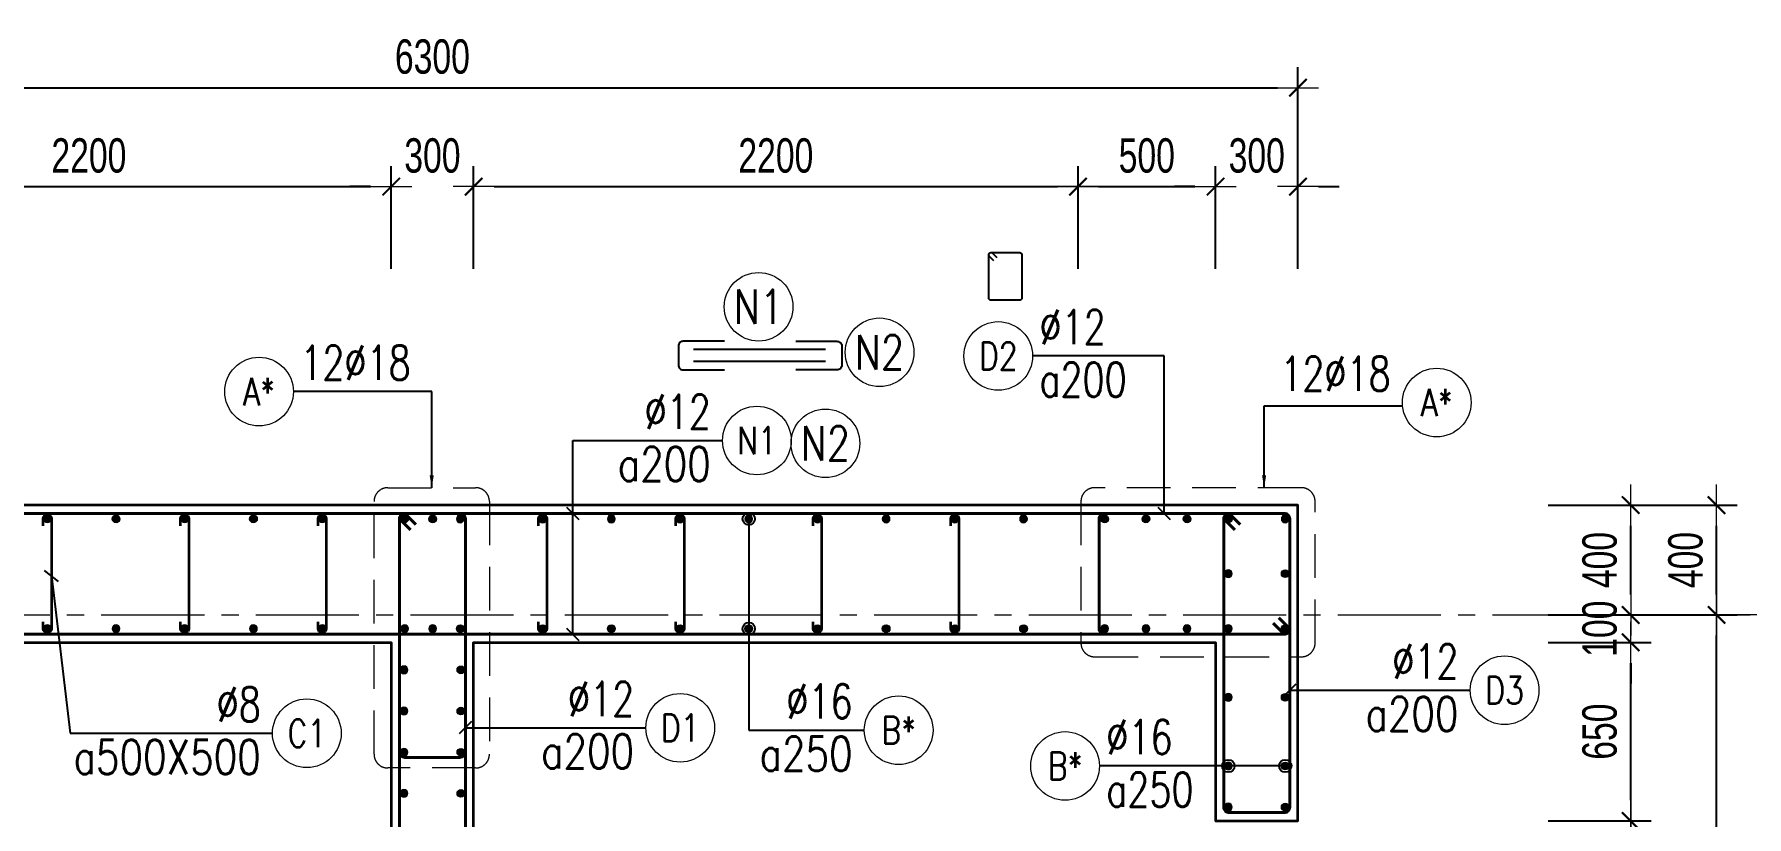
# Model space of a CAD drawing. Header units: millimetres. Extents: x 988833 to 1318015, y -9365 to 47591.
# Drawn here: x 1063695 to 1069928, y 44271 to 47121 of the extents above; entities that cross this region are included whole.
import ezdxf
from ezdxf.enums import TextEntityAlignment as Align

# ---------------------------------------------------------------- set-up
doc = ezdxf.new("R2010")
doc.units = ezdxf.units.MM
doc.header["$MEASUREMENT"] = 0
for name, pattern in [('HIDDEN', [9.525, 6.35, -3.175]), ('HIDDEN2', [4.7625, 3.175, -1.5875]), ('OF_Grid_1$0$CENTER2', [1.125, 0.75, -0.125, 0.125, -0.125])]:
    doc.linetypes.add(name, pattern=pattern)
doc.layers.get('0').update_dxf_attribs({"lineweight": 20})
doc.layers.get('Defpoints').update_dxf_attribs({"color": 151, "lineweight": 9})
doc.layers.add('Hidden', color=9, linetype='HIDDEN')
doc.layers.add('Ligature', color=1, linetype='Continuous')
for name, color, linetype, lineweight in [('KC-LEADER', 153, 'Continuous', 18), ('KC-THEP', 6, 'Continuous', 40), ('NDC_S_DIM', 1, 'Continuous', 15), ('NDC_S_HIDDEN', 8, 'HIDDEN2', 13), ('NDC_S_LEADER', 1, 'Continuous', 15), ('NDC_S_REBAR', 4, 'Continuous', 35), ('NDC_S_STIRRUP', 4, 'Continuous', 40), ('NDC_S_VN TEXT', 7, 'Continuous', 20), ('NDC_S_WALL', 6, 'Continuous', 35), ('OF_Grid_1$0$NDC_S_AXIS', 5, 'OF_Grid_1$0$CENTER2', 13), ('OF_Grid_1$0$NDC_S_SYMBOL', 1, 'Continuous', 15), ('OF_Grid_1$0$NDC_S_TEXT SYMBOL', 7, 'Continuous', 20)]:
    doc.layers.add(name, color=color, linetype=linetype, lineweight=lineweight)
doc.styles.add('NDC_DIM', font='', dxfattribs={"width": 0.75})
doc.styles.add('NDC_EN TXT', font='romans.shx', dxfattribs={"width": 0.8})
doc.styles.add('OF_Grid_1$0$NDC_ANNO', font='', dxfattribs={"width": 0.8})
doc.styles.get('NDC_DIM').set_extended_font_data('Dotum')
doc.styles.get('OF_Grid_1$0$NDC_ANNO').set_extended_font_data('Dotum')
doc.dimstyles.new('NDC_dim_30', dxfattribs={"dimscale": 30, "dimtxt": 2.5, "dimasz": 1.5, "dimexe": 1.5, "dimexo": 2.5, "dimgap": 1, "dimtad": 1, "dimdec": 0, "dimzin": 0, "dimdsep": 46, "dimtxsty": 'NDC_DIM', "dimblk": 'DIMMARK', "dimcen": 0.09, "dimdle": 1.2, "dimclrd": 1, "dimclre": 1, "dimclrt": 3, "dimadec": 0, "dimazin": 0, "dimtfac": 1, "dimtdec": 0, "dimtix": 1, "dimtofl": 0, "dimtmove": 0, "dimatfit": 3, "dimfxl": 6, "dimfxlon": 1, "dimtolj": 1, "dimtzin": 0, "dimarcsym": 0})
doc.dimstyles.new('NDC_dim_50', dxfattribs={"dimscale": 50, "dimtxt": 2.5, "dimasz": 1.5, "dimexe": 1.5, "dimexo": 2.5, "dimgap": 1, "dimtad": 1, "dimdec": 0, "dimzin": 0, "dimdsep": 46, "dimtxsty": 'NDC_DIM', "dimblk": 'DIMMARK', "dimcen": 0.09, "dimdle": 1.2, "dimclrd": 1, "dimclre": 1, "dimclrt": 3, "dimadec": 0, "dimazin": 0, "dimtfac": 1, "dimtdec": 0, "dimtix": 1, "dimtofl": 0, "dimtmove": 0, "dimatfit": 3, "dimfxl": 6, "dimfxlon": 1, "dimtolj": 1, "dimtzin": 0, "dimarcsym": 0})

# ---------------------------------------------------------------- blocks, each defined once
blk = doc.blocks.new('THEP')
at = {"layer": 'KC-LEADER', "color": 6}
blk.add_circle((0, 0), 14, dxfattribs=at)
at = {"layer": 'KC-THEP'}
for p, q in [((-14, 0), (14, 0)), ((9.9, 9.9), (-9.9, -9.9)), ((-9.9, 9.9), (9.9, -9.9)), ((0, 14), (0, -14))]:
    blk.add_line(p, q, dxfattribs=at)
blk = doc.blocks.new('DIMMARK')
at = {"layer": 'NDC_S_DIM', "color": 1}
blk.add_line((-1.5, 0), (1, 0), dxfattribs=at)
at = {"layer": 'NDC_S_DIM', "color": 2, "const_width": 0.1}
blk.add_lwpolyline([(-0.424, -0.424), (0.424, 0.424)], dxfattribs=at)
blk = doc.blocks.new('*U10')
blk.add_circle((2.5, 0), 2.5)
at = {"layer": 'NDC_S_VN TEXT', "color": 3, "style": 'NDC_EN TXT'}
for tag, width, p in [('DK2', 0.75, (-0.85, 0.85)), ('KC2', 0.8, (-0.85, -2.97))]:
    blk.add_attdef(tag, text='', height=2.5, dxfattribs=dict(at, width=width)).set_placement(p, align=Align.RIGHT)
at = {"layer": 'NDC_S_VN TEXT', "color": 7, "style": 'NDC_EN TXT', "width": 0.8}
blk.add_attdef('SH3', text='', height=2, dxfattribs=at).set_placement((2.5, 0), align=Align.MIDDLE)
blk = doc.blocks.new('*U11')
blk.add_circle((-2.5, 0), 2.5)
at = {"layer": 'NDC_S_VN TEXT', "color": 3, "style": 'NDC_EN TXT', "width": 0.75}
for tag, p in [('DK1', (0.5, 0.85)), ('KC1', (0.5, -2.97))]:
    blk.add_attdef(tag, p, '', height=2.5, dxfattribs=at)
at = {"layer": 'NDC_S_VN TEXT', "color": 7, "style": 'NDC_EN TXT', "width": 0.8}
blk.add_attdef('SH2', text='', height=2, dxfattribs=at).set_placement((-2.5, 0), align=Align.MIDDLE)
blk = doc.blocks.new('A$C7BC65A55')
at = {"layer": 'Ligature'}
for p, q in [((-15.2, 372, 0), (-15.2, 38.5, 0)), ((15.2, 372, 0), (15.2, 38.5, 0))]:
    blk.add_line(p, q, dxfattribs=at)
for points in [[(-36.2, 296.5), (-36.2, 400.9, -0.414214), (-24, 413.1), (24, 413.1, -0.414214), (36.2, 400.9), (36.2, 296.5)], [(-36.2, 116.5), (-36.2, 12.2, 0.414214), (-24, 0), (24, 0, 0.414214), (36.2, 12.2), (36.2, 116.5)]]:
    blk.add_lwpolyline(points, format="xyb", dxfattribs=at)
blk = doc.blocks.new('*U13')
blk.add_circle((-2.5, 0), 2.5)
at = {"layer": 'NDC_S_VN TEXT', "color": 3, "style": 'NDC_EN TXT', "width": 0.75}
blk.add_attdef('DK1', (0.5, 0.85), '', height=2.5, dxfattribs=at)
at = {"layer": 'NDC_S_VN TEXT', "color": 7, "style": 'NDC_EN TXT', "width": 0.8}
blk.add_attdef('SH2', text='', height=2, dxfattribs=at).set_placement((-2.5, 0), align=Align.MIDDLE)
blk = doc.blocks.new('*D364')
at = {"layer": 'Defpoints', "color": 0, "transparency": 16777216}
for p in [(1064994.5, 46565.6), (1062794.3, 46328.8), (1064994.5, 44905.6)]:
    blk.add_point(p, dxfattribs=at)
at = {"layer": 'NDC_S_DIM', "color": 1, "lineweight": -2, "transparency": 16777216}
for p, q in [((1062794.3, 46453.8), (1062794.3, 46640.6)), ((1064994.5, 46265.6), (1064994.5, 46640.6)), ((1062869.3, 46565.6), (1064919.5, 46565.6))]:
    blk.add_line(p, q, dxfattribs=at)
at = {"layer": 'NDC_S_DIM', "color": 1, "lineweight": -2, "transparency": 16777216, "xscale": 75, "yscale": 75, "zscale": 75, "rotation": 180}
blk.add_blockref('DIMMARK', (1062794.3, 46565.6), dxfattribs=at)
at = {"layer": 'NDC_S_DIM', "color": 1, "lineweight": -2, "transparency": 16777216, "xscale": 75, "yscale": 75, "zscale": 75}
blk.add_blockref('DIMMARK', (1064994.5, 46565.6), dxfattribs=at)
at = {"layer": 'NDC_S_DIM', "color": 3, "transparency": 16777216, "insert": (1063894.4, 46678.2), "char_height": 125, "attachment_point": 5, "style": 'NDC_DIM'}
blk.add_mtext('\\A1;2200', dxfattribs=at)
blk = doc.blocks.new('*D365')
at = {"layer": 'Defpoints', "color": 0, "transparency": 16777216}
for p in [(1065294.5, 46565.6), (1064994.5, 44905.6), (1065294.5, 44905.6)]:
    blk.add_point(p, dxfattribs=at)
at = {"layer": 'NDC_S_DIM', "color": 1, "lineweight": -2, "transparency": 16777216}
for p, q in [((1064994.5, 46265.6), (1064994.5, 46640.6)), ((1065294.5, 46265.6), (1065294.5, 46640.6)), ((1064919.5, 46565.6), (1064844.5, 46565.6)), ((1065369.5, 46565.6), (1065444.5, 46565.6))]:
    blk.add_line(p, q, dxfattribs=at)
at = {"layer": 'NDC_S_DIM', "color": 1, "lineweight": -2, "transparency": 16777216, "xscale": 75, "yscale": 75, "zscale": 75}
blk.add_blockref('DIMMARK', (1064994.5, 46565.6), dxfattribs=at)
at = {"layer": 'NDC_S_DIM', "color": 1, "lineweight": -2, "transparency": 16777216, "xscale": 75, "yscale": 75, "zscale": 75, "rotation": 180}
blk.add_blockref('DIMMARK', (1065294.5, 46565.6), dxfattribs=at)
at = {"layer": 'NDC_S_DIM', "color": 3, "transparency": 16777216, "insert": (1065144.5, 46678.2), "char_height": 125, "attachment_point": 5, "style": 'NDC_DIM'}
blk.add_mtext('\\A1;300', dxfattribs=at)
blk = doc.blocks.new('*D366')
at = {"layer": 'Defpoints', "color": 0, "transparency": 16777216}
for p in [(1067494.1, 46565.6), (1067494.1, 44957.3), (1065294.5, 44905.6)]:
    blk.add_point(p, dxfattribs=at)
at = {"layer": 'NDC_S_DIM', "color": 1, "lineweight": -2, "transparency": 16777216}
for p, q in [((1065294.5, 46265.6), (1065294.5, 46640.6)), ((1067494.1, 46265.6), (1067494.1, 46640.6)), ((1065369.5, 46565.6), (1067419.1, 46565.6))]:
    blk.add_line(p, q, dxfattribs=at)
at = {"layer": 'NDC_S_DIM', "color": 1, "lineweight": -2, "transparency": 16777216, "xscale": 75, "yscale": 75, "zscale": 75, "rotation": 180}
blk.add_blockref('DIMMARK', (1065294.5, 46565.6), dxfattribs=at)
at = {"layer": 'NDC_S_DIM', "color": 1, "lineweight": -2, "transparency": 16777216, "xscale": 75, "yscale": 75, "zscale": 75}
blk.add_blockref('DIMMARK', (1067494.1, 46565.6), dxfattribs=at)
at = {"layer": 'NDC_S_DIM', "color": 3, "transparency": 16777216, "insert": (1066394.3, 46678.2), "char_height": 125, "attachment_point": 5, "style": 'NDC_DIM'}
blk.add_mtext('\\A1;2200', dxfattribs=at)
blk = doc.blocks.new('*D367')
at = {"layer": 'Defpoints', "color": 0, "transparency": 16777216}
for p in [(1067994.5, 46565.6), (1067494.1, 44957.3), (1067994.5, 44905.6)]:
    blk.add_point(p, dxfattribs=at)
at = {"layer": 'NDC_S_DIM', "color": 1, "lineweight": -2, "transparency": 16777216}
for p, q in [((1067494.1, 46265.6), (1067494.1, 46640.6)), ((1067994.5, 46265.6), (1067994.5, 46640.6)), ((1067569.1, 46565.6), (1067919.5, 46565.6))]:
    blk.add_line(p, q, dxfattribs=at)
at = {"layer": 'NDC_S_DIM', "color": 1, "lineweight": -2, "transparency": 16777216, "xscale": 75, "yscale": 75, "zscale": 75, "rotation": 180}
blk.add_blockref('DIMMARK', (1067494.1, 46565.6), dxfattribs=at)
at = {"layer": 'NDC_S_DIM', "color": 1, "lineweight": -2, "transparency": 16777216, "xscale": 75, "yscale": 75, "zscale": 75}
blk.add_blockref('DIMMARK', (1067994.5, 46565.6), dxfattribs=at)
at = {"layer": 'NDC_S_DIM', "color": 3, "transparency": 16777216, "insert": (1067744.3, 46678.2), "char_height": 125, "attachment_point": 5, "style": 'NDC_DIM'}
blk.add_mtext('\\A1;500', dxfattribs=at)
blk = doc.blocks.new('*D368')
at = {"layer": 'Defpoints', "color": 0, "transparency": 16777216}
for p in [(1068294.5, 46565.6), (1068294.5, 45405.6), (1067994.5, 44905.6)]:
    blk.add_point(p, dxfattribs=at)
at = {"layer": 'NDC_S_DIM', "color": 1, "lineweight": -2, "transparency": 16777216}
for p, q in [((1067994.5, 46265.6), (1067994.5, 46640.6)), ((1068294.5, 46265.6), (1068294.5, 46640.6)), ((1067919.5, 46565.6), (1067844.5, 46565.6)), ((1068369.5, 46565.6), (1068444.5, 46565.6))]:
    blk.add_line(p, q, dxfattribs=at)
at = {"layer": 'NDC_S_DIM', "color": 1, "lineweight": -2, "transparency": 16777216, "xscale": 75, "yscale": 75, "zscale": 75}
blk.add_blockref('DIMMARK', (1067994.5, 46565.6), dxfattribs=at)
at = {"layer": 'NDC_S_DIM', "color": 1, "lineweight": -2, "transparency": 16777216, "xscale": 75, "yscale": 75, "zscale": 75, "rotation": 180}
blk.add_blockref('DIMMARK', (1068294.5, 46565.6), dxfattribs=at)
at = {"layer": 'NDC_S_DIM', "color": 3, "transparency": 16777216, "insert": (1068144.5, 46678.2), "char_height": 125, "attachment_point": 5, "style": 'NDC_DIM'}
blk.add_mtext('\\A1;300', dxfattribs=at)
blk = doc.blocks.new('*D369')
at = {"layer": 'Defpoints', "color": 0, "transparency": 16777216}
for p in [(1068294.5, 46925.9), (1061994.5, 45405.6), (1068294.5, 45405.6)]:
    blk.add_point(p, dxfattribs=at)
at = {"layer": 'NDC_S_DIM', "color": 1, "lineweight": -2, "transparency": 16777216}
for p, q in [((1061994.5, 46625.9), (1061994.5, 47000.9)), ((1068294.5, 46625.9), (1068294.5, 47000.9)), ((1062069.5, 46925.9), (1068219.5, 46925.9))]:
    blk.add_line(p, q, dxfattribs=at)
at = {"layer": 'NDC_S_DIM', "color": 1, "lineweight": -2, "transparency": 16777216, "xscale": 75, "yscale": 75, "zscale": 75, "rotation": 180}
blk.add_blockref('DIMMARK', (1061994.5, 46925.9), dxfattribs=at)
at = {"layer": 'NDC_S_DIM', "color": 1, "lineweight": -2, "transparency": 16777216, "xscale": 75, "yscale": 75, "zscale": 75}
blk.add_blockref('DIMMARK', (1068294.5, 46925.9), dxfattribs=at)
at = {"layer": 'NDC_S_DIM', "color": 3, "transparency": 16777216, "insert": (1065144.5, 47038.5), "char_height": 125, "attachment_point": 5, "style": 'NDC_DIM'}
blk.add_mtext('\\A1;6300', dxfattribs=at)
blk = doc.blocks.new('*U9')
blk.add_circle((2.5, 0), 2.5)
at = {"layer": 'NDC_S_VN TEXT', "color": 3, "style": 'NDC_EN TXT', "width": 0.75}
blk.add_attdef('DK2', text='', height=2.5, dxfattribs=at).set_placement((-0.85, 0.85), align=Align.RIGHT)
at = {"layer": 'NDC_S_VN TEXT', "color": 7, "style": 'NDC_EN TXT', "width": 0.8}
blk.add_attdef('SH3', text='', height=2, dxfattribs=at).set_placement((2.5, 0), align=Align.MIDDLE)
blk = doc.blocks.new('*D431')
at = {"layer": 'Defpoints', "color": 0, "ltscale": 200, "transparency": 16777216}
for p in [(1068294.5, 45405.6), (1069505.2, 45405.6), (1068294.5, 45005.6)]:
    blk.add_point(p, dxfattribs=at)
at = {"layer": 'NDC_S_DIM', "color": 1, "lineweight": -2, "ltscale": 200, "transparency": 16777216}
for p, q in [((1069205.2, 45405.6), (1069580.2, 45405.6)), ((1069505.2, 45080.6), (1069505.2, 45330.6)), ((1069205.2, 45005.6), (1069580.2, 45005.6))]:
    blk.add_line(p, q, dxfattribs=at)
at = {"layer": 'NDC_S_DIM', "color": 1, "lineweight": -2, "ltscale": 200, "transparency": 16777216, "xscale": 75, "yscale": 75, "zscale": 75}
for p, rotation in [((1069505.2, 45405.6), 90), ((1069505.2, 45005.6), 270)]:
    blk.add_blockref('DIMMARK', p, dxfattribs=dict(at, rotation=rotation))
at = {"layer": 'NDC_S_DIM', "color": 3, "ltscale": 200, "transparency": 16777216, "insert": (1069392.6, 45205.6), "char_height": 125, "attachment_point": 5, "rotation": 90, "style": 'NDC_DIM'}
blk.add_mtext('\\A1;400', dxfattribs=at)
blk = doc.blocks.new('*D435')
at = {"layer": 'Defpoints', "color": 0, "ltscale": 200, "transparency": 16777216}
for p in [(1068294.5, 45005.6), (1069817.8, 45005.6), (1068294.5, 33405.9)]:
    blk.add_point(p, dxfattribs=at)
at = {"layer": 'NDC_S_DIM', "color": 1, "lineweight": -2, "ltscale": 200, "transparency": 16777216}
for p, q in [((1069517.8, 45005.6), (1069892.8, 45005.6)), ((1069817.8, 33480.9), (1069817.8, 44930.6)), ((1069517.8, 33405.9), (1069892.8, 33405.9))]:
    blk.add_line(p, q, dxfattribs=at)
at = {"layer": 'NDC_S_DIM', "color": 1, "lineweight": -2, "ltscale": 200, "transparency": 16777216, "xscale": 75, "yscale": 75, "zscale": 75}
for p, rotation in [((1069817.8, 45005.6), 90), ((1069817.8, 33405.9), 270)]:
    blk.add_blockref('DIMMARK', p, dxfattribs=dict(at, rotation=rotation))
at = {"layer": 'NDC_S_DIM', "color": 3, "ltscale": 200, "transparency": 16777216, "insert": (1069705.2, 39205.7), "char_height": 125, "attachment_point": 5, "rotation": 90, "style": 'NDC_DIM'}
blk.add_mtext('\\A1;11600', dxfattribs=at)
blk = doc.blocks.new('*D436')
at = {"layer": 'Defpoints', "color": 0, "ltscale": 200, "transparency": 16777216}
for p in [(1068294.5, 45405.6), (1069817.8, 45405.6), (1068294.5, 45005.6)]:
    blk.add_point(p, dxfattribs=at)
at = {"layer": 'NDC_S_DIM', "color": 1, "lineweight": -2, "ltscale": 200, "transparency": 16777216}
for p, q in [((1069517.8, 45405.6), (1069892.8, 45405.6)), ((1069817.8, 45080.6), (1069817.8, 45330.6)), ((1069517.8, 45005.6), (1069892.8, 45005.6))]:
    blk.add_line(p, q, dxfattribs=at)
at = {"layer": 'NDC_S_DIM', "color": 1, "lineweight": -2, "ltscale": 200, "transparency": 16777216, "xscale": 75, "yscale": 75, "zscale": 75}
for p, rotation in [((1069817.8, 45405.6), 90), ((1069817.8, 45005.6), 270)]:
    blk.add_blockref('DIMMARK', p, dxfattribs=dict(at, rotation=rotation))
at = {"layer": 'NDC_S_DIM', "color": 3, "ltscale": 200, "transparency": 16777216, "insert": (1069705.2, 45205.6), "char_height": 125, "attachment_point": 5, "rotation": 90, "style": 'NDC_DIM'}
blk.add_mtext('\\A1;400', dxfattribs=at)
blk = doc.blocks.new('*U57')
at = {"layer": 'OF_Grid_1$0$NDC_S_SYMBOL'}
blk.add_line((-5, 0), (-9, 0), dxfattribs=at)
blk.add_circle((0, 0), 5, dxfattribs=at)
at = {"layer": 'OF_Grid_1$0$NDC_S_TEXT SYMBOL', "color": 7, "style": 'OF_Grid_1$0$NDC_ANNO', "width": 0.8}
blk.add_attdef('GRID', text='', height=4, rotation=90, dxfattribs=at).set_placement((0, 0), align=Align.MIDDLE)
blk = doc.blocks.new('*D453')
at = {"layer": 'Defpoints', "color": 0, "ltscale": 200, "transparency": 16777216}
for p in [(1068240.8, 44255.6), (1069505.2, 44255.6), (1068240.8, 42855.6)]:
    blk.add_point(p, dxfattribs=at)
at = {"layer": 'NDC_S_DIM', "color": 1, "lineweight": -2, "ltscale": 200, "transparency": 16777216}
for p, q in [((1069205.2, 44255.6), (1069580.2, 44255.6)), ((1069505.2, 42930.6), (1069505.2, 44180.6)), ((1069205.2, 42855.6), (1069580.2, 42855.6))]:
    blk.add_line(p, q, dxfattribs=at)
at = {"layer": 'NDC_S_DIM', "color": 1, "lineweight": -2, "ltscale": 200, "transparency": 16777216, "xscale": 75, "yscale": 75, "zscale": 75}
for p, rotation in [((1069505.2, 44255.6), 90), ((1069505.2, 42855.6), 270)]:
    blk.add_blockref('DIMMARK', p, dxfattribs=dict(at, rotation=rotation))
at = {"layer": 'NDC_S_DIM', "color": 3, "ltscale": 200, "transparency": 16777216, "insert": (1069392.6, 43555.6), "char_height": 125, "attachment_point": 5, "rotation": 90, "style": 'NDC_DIM'}
blk.add_mtext('\\A1;1400', dxfattribs=at)
blk = doc.blocks.new('*D454')
at = {"layer": 'Defpoints', "color": 0, "ltscale": 200, "transparency": 16777216}
for p in [(1067994.5, 44905.6), (1069505.2, 44905.6), (1068240.8, 44255.6)]:
    blk.add_point(p, dxfattribs=at)
at = {"layer": 'NDC_S_DIM', "color": 1, "lineweight": -2, "ltscale": 200, "transparency": 16777216}
for p, q in [((1069205.2, 44905.6), (1069580.2, 44905.6)), ((1069505.2, 44330.6), (1069505.2, 44830.6)), ((1069205.2, 44255.6), (1069580.2, 44255.6))]:
    blk.add_line(p, q, dxfattribs=at)
at = {"layer": 'NDC_S_DIM', "color": 1, "lineweight": -2, "ltscale": 200, "transparency": 16777216, "xscale": 75, "yscale": 75, "zscale": 75}
for p, rotation in [((1069505.2, 44905.6), 90), ((1069505.2, 44255.6), 270)]:
    blk.add_blockref('DIMMARK', p, dxfattribs=dict(at, rotation=rotation))
at = {"layer": 'NDC_S_DIM', "color": 3, "ltscale": 200, "transparency": 16777216, "insert": (1069392.6, 44580.6), "char_height": 125, "attachment_point": 5, "rotation": 90, "style": 'NDC_DIM'}
blk.add_mtext('\\A1;650', dxfattribs=at)
blk = doc.blocks.new('*D455')
at = {"layer": 'Defpoints', "color": 0, "ltscale": 200, "transparency": 16777216}
for p in [(1068294.5, 45005.6), (1069505.2, 45005.6), (1067994.5, 44905.6)]:
    blk.add_point(p, dxfattribs=at)
at = {"layer": 'NDC_S_DIM', "color": 1, "lineweight": -2, "ltscale": 200, "transparency": 16777216}
for p, q in [((1069505.2, 45080.6), (1069505.2, 45155.6)), ((1069205.2, 45005.6), (1069580.2, 45005.6)), ((1069205.2, 44905.6), (1069580.2, 44905.6)), ((1069505.2, 44830.6), (1069505.2, 44755.6))]:
    blk.add_line(p, q, dxfattribs=at)
at = {"layer": 'NDC_S_DIM', "color": 1, "lineweight": -2, "ltscale": 200, "transparency": 16777216, "xscale": 75, "yscale": 75, "zscale": 75}
for p, rotation in [((1069505.2, 45005.6), 270), ((1069505.2, 44905.6), 90)]:
    blk.add_blockref('DIMMARK', p, dxfattribs=dict(at, rotation=rotation))
at = {"layer": 'NDC_S_DIM', "color": 3, "ltscale": 200, "transparency": 16777216, "insert": (1069392.6, 44955.6), "char_height": 125, "attachment_point": 5, "rotation": 90, "style": 'NDC_DIM'}
blk.add_mtext('\\A1;100', dxfattribs=at)

msp = doc.modelspace()

# ---------------------------------------------------------------- linework, layer by layer
for centre in [(1066331.6, 46127.8), (1066771.7, 45962.1), (1066574.9, 45630.6)]:
    msp.add_circle(centre, 125)
at = {"layer": 'Ligature'}
msp.add_lwpolyline([(1067187.4, 46295.5), (1067171.4, 46311.4, -0.668179), (1067177.2, 46325.4), (1067281.8, 46325.4, -0.414214), (1067290, 46317.2), (1067290, 46160.1, -0.414214), (1067281.8, 46151.9), (1067177.2, 46151.9, -0.414214), (1067169, 46160.1), (1067169, 46317.2, -0.668179), (1067183, 46323), (1067198.9, 46307)], format="xyb", dxfattribs=at)
at = {"layer": 'NDC_S_HIDDEN', "ltscale": 50}
for points in [[(1064982.1, 45469), (1065301.9, 45469, -0.414214), (1065351.9, 45419), (1065351.9, 44498.3, -0.414214), (1065301.9, 44448.3), (1064982.1, 44448.3, -0.414214), (1064932.1, 44498.3), (1064932.1, 45419, -0.414214)], [(1068306.8, 45469), (1067554.6, 45469, 0.414214), (1067504.6, 45419), (1067504.6, 44903.2, 0.414214), (1067554.6, 44853.2), (1068306.8, 44853.2, 0.414214), (1068356.8, 44903.2), (1068356.8, 45419, 0.414214)]]:
    msp.add_lwpolyline(points, format="xyb", close=True, dxfattribs=at)
at = {"layer": 'NDC_S_REBAR'}
for points in [[(1063728.3, 45330.6), (1063728.3, 45355.6, -1), (1063758.3, 45355.6), (1063758.3, 44955.6, -1), (1063728.3, 44955.6), (1063728.3, 44980.6)], [(1064228.3, 45330.6), (1064228.3, 45355.6, -1), (1064258.3, 45355.6), (1064258.3, 44955.6, -1), (1064228.3, 44955.6), (1064228.3, 44980.6)], [(1064728.3, 45330.6), (1064728.3, 45355.6, -1), (1064758.3, 45355.6), (1064758.3, 44955.6, -1), (1064728.3, 44955.6), (1064728.3, 44980.6)], [(1065530.7, 45330.6), (1065530.7, 45355.6, -1), (1065560.7, 45355.6), (1065560.7, 44955.6, -1), (1065530.7, 44955.6), (1065530.7, 44980.6)], [(1066030.7, 45330.6), (1066030.7, 45355.6, -1), (1066060.7, 45355.6), (1066060.7, 44955.6, -1), (1066030.7, 44955.6), (1066030.7, 44980.6)], [(1066530.7, 45330.6), (1066530.7, 45355.6, -1), (1066560.7, 45355.6), (1066560.7, 44955.6, -1), (1066530.7, 44955.6), (1066530.7, 44980.6)], [(1067030.7, 45330.6), (1067030.7, 45355.6, -1), (1067060.7, 45355.6), (1067060.7, 44955.6, -1), (1067030.7, 44955.6), (1067030.7, 44980.6)]]:
    msp.add_lwpolyline(points, format="xyb", dxfattribs=at)
at = {"layer": 'NDC_S_STIRRUP'}
for points in [[(1068204.5, 44975.6), (1068244.5, 44935.6, 0.414214), (1068264.5, 44955.6), (1068264.5, 45355.6, 0.414214), (1068244.5, 45375.6), (1062044.5, 45375.6, 0.414214), (1062024.5, 45355.6), (1062024.5, 44955.6, 0.414214), (1062044.5, 44935.6), (1068244.5, 44935.6, 0.414214), (1068264.5, 44955.6), (1068224.5, 44995.6)], [(1065064.5, 33095.6), (1065024.5, 33055.6, 0.414214), (1065044.5, 33035.6), (1065244.5, 33035.6, 0.414214), (1065264.5, 33055.6), (1065264.5, 45355.6, 0.414214), (1065244.5, 45375.6), (1065044.5, 45375.6, 0.414214), (1065024.5, 45355.6), (1065024.5, 33055.6, 0.414214), (1065044.5, 33035.6), (1065084.5, 33075.6)], [(1065064.5, 45315.6), (1065024.5, 45355.6, -0.414214), (1065044.5, 45375.6), (1065244.5, 45375.6, -0.414214), (1065264.5, 45355.6), (1065264.5, 44507, -0.414214), (1065244.5, 44487), (1065044.5, 44487, -0.414214), (1065024.5, 44507), (1065024.5, 45355.6, -0.414214), (1065044.5, 45375.6), (1065084.5, 45335.6)], [(1068204.5, 44975.6), (1068244.5, 44935.6, 0.414214), (1068264.5, 44955.6), (1068264.5, 45355.6, 0.414214), (1068244.5, 45375.6), (1067591, 45375.6, 0.414214), (1067571, 45355.6), (1067571, 44955.6, 0.414214), (1067591, 44935.6), (1068244.5, 44935.6, 0.414214), (1068264.5, 44955.6), (1068224.5, 44995.6)], [(1068064.5, 45315.6), (1068024.5, 45355.6, -0.414214), (1068044.5, 45375.6), (1068244.5, 45375.6, -0.414214), (1068264.5, 45355.6), (1068264.5, 44305.6, -0.414214), (1068244.5, 44285.6), (1068044.5, 44285.6, -0.414214), (1068024.5, 44305.6), (1068024.5, 45355.6, -0.414214), (1068044.5, 45375.6), (1068084.5, 45335.6)]]:
    msp.add_lwpolyline(points, format="xyb", dxfattribs=at)
at = {"layer": 'NDC_S_WALL'}
msp.add_lwpolyline([(1062294.5, 44255.6), (1062294.5, 44905.6), (1064994.5, 44905.6), (1064994.5, 33505.6), (1062294.5, 33505.6), (1062294.5, 34155.6), (1061994.5, 34155.6), (1061994.5, 33005.6), (1068294.5, 33005.6), (1068294.5, 33005.6), (1068294.5, 34155.6), (1067994.5, 34155.6), (1067994.5, 33505.6), (1067994.5, 33505.6), (1065294.5, 33505.6), (1065294.5, 44905.6), (1067994.5, 44905.6), (1067994.5, 44905.6), (1067994.5, 44255.6), (1068294.5, 44255.6), (1068294.5, 45405.6), (1068294.5, 45405.6), (1061994.5, 45405.6), (1061994.5, 44255.6)], dxfattribs=at)
at = {"layer": 'OF_Grid_1$0$NDC_S_AXIS', "ltscale": 500}
msp.add_line((1060002, 45005.6), (1070023.4, 45005.6), dxfattribs=at)

# ---------------------------------------------------------------- block references
at = {"layer": 'Hidden', "xscale": 1.44, "yscale": 1.44, "zscale": 1.44, "rotation": 270}
msp.add_blockref('A$C7BC65A55', (1066039.5, 45950.3, 0), dxfattribs=at)
at = {"layer": 'KC-THEP'}
for p, rotation in [((1063743.3, 45355.6), 189.6685644363809), ((1063993.3, 45355.6), 189.6685644363809), ((1064243.3, 45355.6), 189.6685644363809), ((1064493.3, 45355.6), 189.6685644363809), ((1064743.3, 45355.6), 189.6685644363809), ((1065043.3, 45355.6), 189.6685644363809), ((1065145.4, 45355.6), 189.6685644363809), ((1067591, 45355.6), 189.6685644363809), ((1067741, 45355.6), 189.6685644363809), ((1067891, 45355.6), 189.6685644363809), ((1068041, 45355.6), 189.6685644363809), ((1068248, 45155.8), 9.66856443638095), ((1065245.7, 44955.6), 9.668564436380946), ((1065545.7, 44955.6), 9.668564436380946), ((1065795.7, 44955.6), 9.668564436380946), ((1066045.7, 44955.6), 9.668564436380946), ((1066295.7, 44955.6), 9.668564436380946), ((1066545.7, 44955.6), 9.668564436380946), ((1066795.7, 44955.6), 9.668564436380946), ((1067045.7, 44955.6), 9.668564436380946), ((1067295.7, 44955.6), 9.668564436380946), ((1068248, 44955.6), 9.66856443638095), ((1065248, 44805.6), 9.66856443638095), ((1068248, 44705.6), 9.668564436380946), ((1065248, 44655.6), 9.66856443638095), ((1065248, 44505.6), 9.66856443638095), ((1068248, 44455.6), 9.668564436380946), ((1065248, 44355.6), 9.66856443638095), ((1068248, 44305.6), 9.668564436380946)]:
    msp.add_blockref('THEP', p, dxfattribs=dict(at, rotation=rotation))
at = {"layer": 'KC-THEP', "xscale": -1}
for p, rotation in [((1065245.7, 45355.6), 170.331435563619), ((1065545.7, 45355.6), 170.331435563619), ((1065795.7, 45355.6), 170.331435563619), ((1066045.7, 45355.6), 170.331435563619), ((1066295.7, 45355.6), 170.331435563619), ((1066545.7, 45355.6), 170.331435563619), ((1066795.7, 45355.6), 170.331435563619), ((1067045.7, 45355.6), 170.331435563619), ((1067295.7, 45355.6), 170.331435563619), ((1068248, 45355.6), 170.331435563619), ((1068041, 45155.8), 350.3314355636191), ((1063743.3, 44955.6), 350.3314355636191), ((1063993.3, 44955.6), 350.3314355636191), ((1064243.3, 44955.6), 350.3314355636191), ((1064493.3, 44955.6), 350.3314355636191), ((1064743.3, 44955.6), 350.3314355636191), ((1065043.3, 44955.6), 350.3314355636191), ((1065145.4, 44955.6), 350.3314355636191), ((1067591, 44955.6), 350.3314355636191), ((1067741, 44955.6), 350.3314355636191), ((1067891, 44955.6), 350.3314355636191), ((1068041, 44955.6), 350.3314355636191), ((1065041, 44805.6), 350.3314355636191), ((1068041, 44705.6), 350.3314355636191), ((1065041, 44655.6), 350.3314355636191), ((1065041, 44505.6), 350.3314355636191), ((1068041, 44455.6), 350.3314355636191), ((1065041, 44355.6), 350.3314355636191), ((1068041, 44305.6), 350.3314355636191)]:
    msp.add_blockref('THEP', p, dxfattribs=dict(at, rotation=rotation))
at = {"layer": 'NDC_S_VN TEXT', "xscale": 50, "yscale": 50, "zscale": 50}
for name, p, values in [('*U11', (1067328.7, 45948.8), {'SH2': 'D2', 'DK1': '%%C12', 'KC1': 'a200'}), ('*U13', (1064638.6, 45819), {'SH2': 'A*', 'DK1': '12%%C18'}), ('*U9', (1068674.3, 45779.2), {'SH3': 'A*', 'DK2': '12%%C18'}), ('*U10', (1066200.2, 45640.9), {'SH3': 'N1', 'DK2': '%%C12', 'KC2': 'a200'}), ('*U10', (1068921.2, 44731.4), {'SH3': 'D3', 'DK2': '%%C12', 'KC2': 'a200'}), ('*U10', (1065921.2, 44594.6), {'SH3': 'D1', 'DK2': '%%C12', 'KC2': 'a200'}), ('*U10', (1066716.3, 44585.9), {'SH3': 'B*', 'DK2': '%%C16', 'KC2': 'a250'}), ('*U10', (1064562.5, 44574.7), {'SH3': 'C1', 'DK2': '%%c8', 'KC2': 'a500X500'}), ('*U11', (1067572, 44455.6), {'SH2': 'B*', 'DK1': '%%C16', 'KC1': 'a250'})]:
    msp.add_blockref(name, p, dxfattribs=at).add_auto_attribs(values)
at = {"layer": 'OF_Grid_1$0$NDC_S_AXIS'}
ref = msp.add_blockref('*U57', (1070342.8, 45005.9), dxfattribs=dict(at, xscale=50, yscale=50, zscale=50))
ref.add_attrib('GRID', 'Y7', dxfattribs={"layer": 'OF_Grid_1$0$NDC_S_TEXT SYMBOL', "color": 7, "height": 200, "style": 'OF_Grid_1$0$NDC_ANNO', "width": 0.8}).set_placement((1070342.8, 45005.9), align=Align.MIDDLE)

# ---------------------------------------------------------------- texts
at = {"layer": 'NDC_S_VN TEXT', "color": 7, "style": 'NDC_EN TXT', "width": 0.8}
for tag, p in [('N1', (1066331.6, 46127.8)), ('N2', (1066771.7, 45962.1)), ('N2', (1066574.9, 45630.6))]:
    msp.add_attdef(tag, text='3', height=125, dxfattribs=at).set_placement(p, align=Align.MIDDLE)

# ---------------------------------------------------------------- dimensions: what is measured, and where the dimension line sits
at = {"layer": 'NDC_S_DIM'}
dim = msp.add_linear_dim(base=(1068294.5, 46925.9), p1=(1061994.5, 45405.6), p2=(1068294.5, 45405.6), dimstyle='NDC_dim_50', dxfattribs=at)
dim.commit()
dim.dimension.update_dxf_attribs({"geometry": '*D369', "text_midpoint": (1065144.5, 47038.5)})
for base, p1, p2, picture, middle in [((1064994.5, 46565.6), (1062794.3, 46328.8), (1064994.5, 44905.6), '*D364', (1063894.4, 46678.2)), ((1065294.5, 46565.6), (1064994.5, 44905.6), (1065294.5, 44905.6), '*D365', (1065144.5, 46678.2)), ((1067494.1, 46565.6), (1065294.5, 44905.6), (1067494.1, 44957.3), '*D366', (1066394.3, 46678.2)), ((1067994.5, 46565.6), (1067494.1, 44957.3), (1067994.5, 44905.6), '*D367', (1067744.3, 46678.2)), ((1068294.5, 46565.6), (1067994.5, 44905.6), (1068294.5, 45405.6), '*D368', (1068144.5, 46678.2))]:
    dim = msp.add_linear_dim(base=base, p1=p1, p2=p2, dimstyle='NDC_dim_50', override={"dimtmove": 1}, dxfattribs=at)
    dim.commit()
    dim.dimension.update_dxf_attribs({"geometry": picture, "text_midpoint": middle})
at = {"layer": 'NDC_S_DIM', "ltscale": 200}
dim = msp.add_linear_dim(base=(1069505.2, 45405.6), p1=(1068294.5, 45005.6), p2=(1068294.5, 45405.6), angle=90, dimstyle='NDC_dim_50', override={"dimtmove": 1}, dxfattribs=at)
dim.commit()
dim.dimension.update_dxf_attribs({"geometry": '*D431', "text_midpoint": (1069505.2, 45205.6), "dimtype": 160})
for base, p1, p2, picture, middle in [((1069817.8, 45405.6), (1068294.5, 45005.6), (1068294.5, 45405.6), '*D436', (1069705.2, 45205.6)), ((1069505.2, 45005.6), (1067994.5, 44905.6), (1068294.5, 45005.6), '*D455', (1069392.6, 44955.6)), ((1069817.8, 45005.6), (1068294.5, 33405.9), (1068294.5, 45005.6), '*D435', (1069705.2, 39205.7)), ((1069505.2, 44905.6), (1068240.8, 44255.6), (1067994.5, 44905.6), '*D454', (1069392.6, 44580.6)), ((1069505.2, 44255.6), (1068240.8, 42855.6), (1068240.8, 44255.6), '*D453', (1069392.6, 43555.6))]:
    dim = msp.add_linear_dim(base=base, p1=p1, p2=p2, angle=90, dimstyle='NDC_dim_50', override={"dimtmove": 1}, dxfattribs=at)
    dim.commit()
    dim.dimension.update_dxf_attribs({"geometry": picture, "text_midpoint": middle})

# ---------------------------------------------------------------- leaders
at = {"layer": 'NDC_S_LEADER'}
for points, override in [([(1067807.1, 45375.6), (1067807.1, 45948.8), (1067328.7, 45948.8)], {"dimtad": 0, "dimldrblk": 'Oblique'}), ([(1065142, 45469), (1065142, 45819), (1064642.5, 45819)], {"dimgap": 1, "dimtad": 0}), ([(1068171.2, 45469), (1068171.2, 45766.9), (1068674.9, 45766.9)], {"dimtad": 0}), ([(1065655.4, 44935.6), (1065655.4, 45640.7), (1066200.2, 45640.7)], {"dimtad": 0, "dimldrblk": 'Oblique'}), ([(1065655.4, 45375.6), (1065655.4, 45640.7), (1066200.2, 45640.7)], {"dimtad": 0, "dimldrblk": 'Oblique'}), ([(1066295.7, 45355.6), (1066295.7, 44585.7), (1066716.3, 44585.7)], {"dimgap": 1, "dimtad": 0, "dimldrblk": 'Origin'}), ([(1063758.3, 45147.5), (1063826.5, 44574.7), (1064562.5, 44574.7)], {"dimtad": 0, "dimldrblk": 'Oblique'}), ([(1066295.7, 44955.6), (1066295.7, 44585.7), (1066716.3, 44585.7)], {"dimgap": 1, "dimtad": 0, "dimldrblk": 'Origin'}), ([(1068264.5, 44731.4), (1068921.2, 44731.4)], {"dimtad": 0, "dimldrblk": 'Oblique'}), ([(1065264.5, 44594.6), (1065921.2, 44594.6)], {"dimtad": 0, "dimldrblk": 'Oblique'}), ([(1068248, 44455.6), (1067572, 44455.6)], {"dimtad": 0, "dimldrblk": 'Origin'}), ([(1068041, 44455.6), (1067572, 44455.6)], {"dimtad": 0, "dimldrblk": 'Origin'})]:
    msp.add_leader(points, dimstyle='NDC_dim_30', override=override, dxfattribs=at)

doc.saveas('drawing.dxf')
